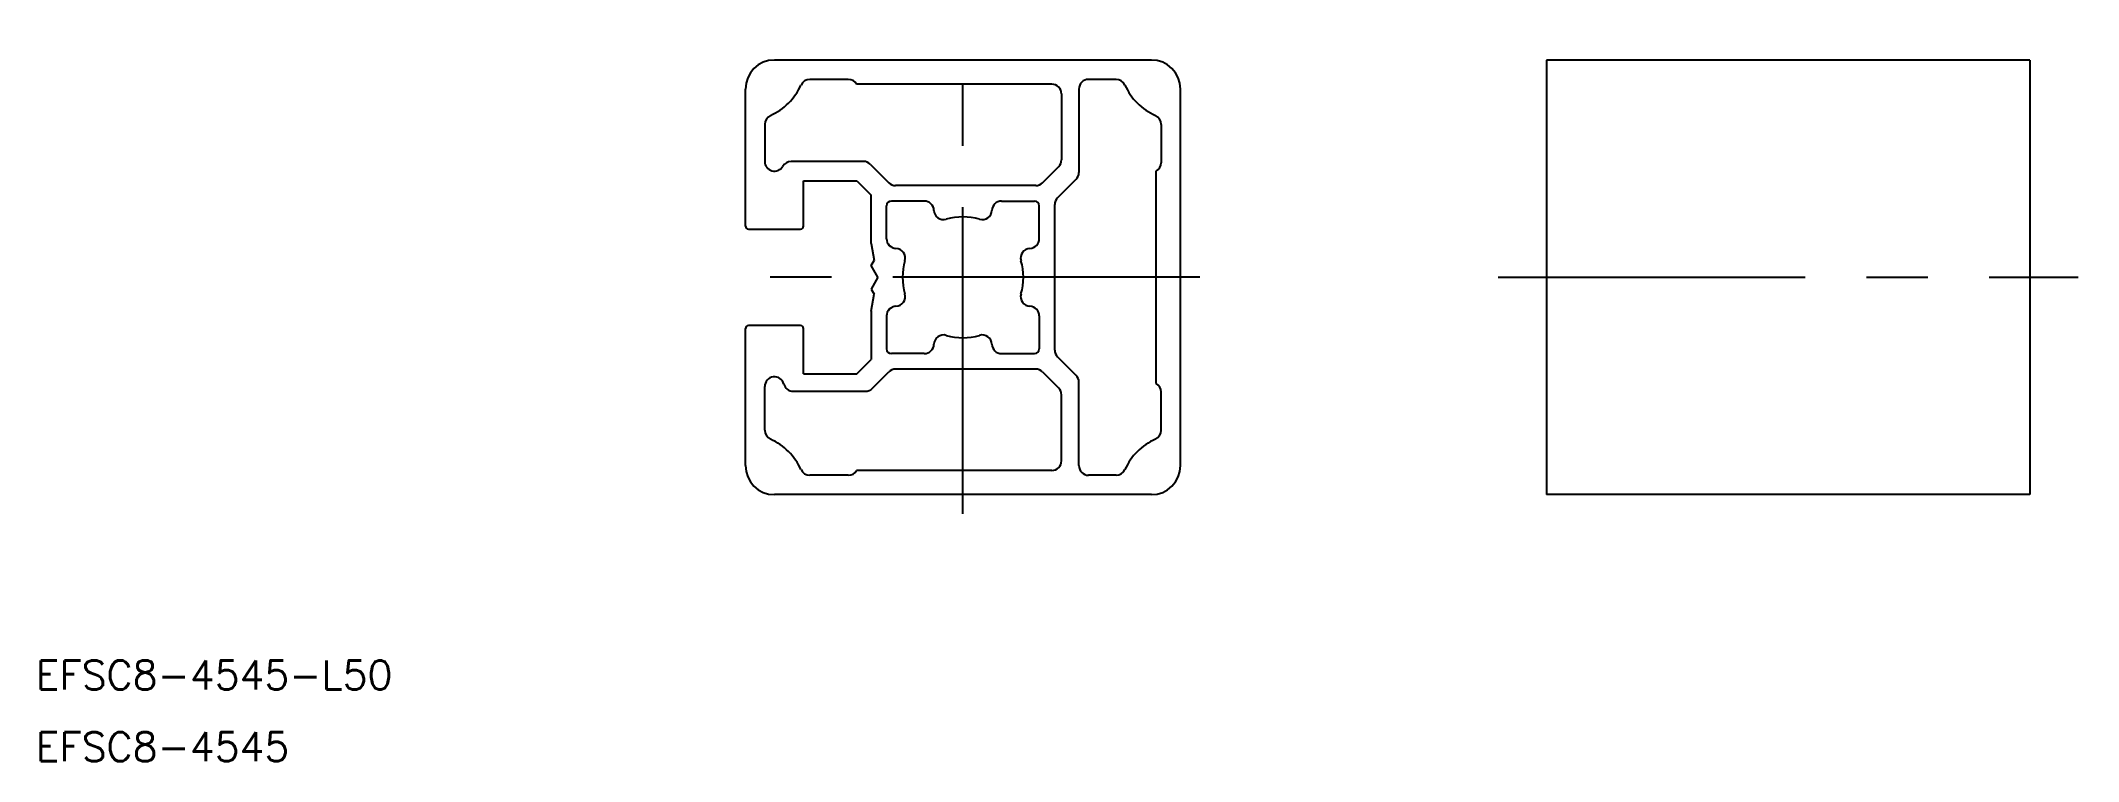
# Model space of a CAD drawing. Extents: x -95 to 115, y -50 to 24.
import ezdxf

# ---------------------------------------------------------------- set-up
doc = ezdxf.new("R2010")
doc.units = 0
doc.linetypes.add('CENTER', pattern=[50.8, 31.75, -6.35, 6.35, -6.35])
doc.layers.get('0').update_dxf_attribs({"linetype": 'CONTINUOUS'})
doc.layers.add('CENTER', color=1, linetype='CONTINUOUS')
doc.styles.get("Standard").update_dxf_attribs({"font": 'txt.shx', "height": 3, "bigfont": 'bigfont.shx'})

msp = doc.modelspace()

# ---------------------------------------------------------------- linework, layer by layer
at = {"color": 7, "linetype": 'CONTINUOUS'}
for p, q in [((19.5, 22.5), (-19.5, 22.5)), ((110.39, 22.5), (60.39, 22.5)), ((60.39, 22.5), (60.39, -22.5)), ((110.39, 22.5), (110.39, -22.5)), ((-22.5, 5.3), (-22.5, 19.5)), ((-11.87, 20.5), (-15.84, 20.5)), ((9.2, 20), (-11, 20)), ((10.2, 19), (10.2, 12.17)), ((12, 19.5), (12, 10.86)), ((15.84, 20.5), (13, 20.5)), ((22.5, -19.5), (22.5, 19.5)), ((-20.5, 15.84), (-20.5, 12)), ((20.5, 15.84), (20.5, 11.87)), ((-10.29, 12), (-17.77, 12)), ((-9.59, 11.71), (-7.67, 9.79)), ((8.24, 9.79), (9.91, 11.46)), ((20, -11), (20, 11)), ((-16.5, 5.3), (-16.5, 10)), ((-16.5, 10), (-10.99, 10)), ((-10.99, 10), (-9.5, 8.51)), ((-9.5, 3.5), (-9.5, 8.51)), ((7.53, 9.5), (-6.96, 9.5)), ((9.79, 8.24), (11.71, 10.15)), ((-7.9, 4), (-7.9, 7.4)), ((-4, 7.9), (-7.4, 7.9)), ((4, 7.9), (7.4, 7.9)), ((7.9, 4), (7.9, 7.4)), ((9.5, -7.53), (9.5, 7.53)), ((-22.2, 5), (-16.8, 5)), ((-9.5, 3.5), (-9.19, 1.75)), ((-9.5, 1.21), (-9.19, 1.75)), ((-8.8, 0), (-9.5, 1.21)), ((-8.8, 0), (-9.5, -1.21)), ((-8.8, 0), (-9.5, -1.21)), ((-9.5, -1.21), (-9.19, -1.75)), ((-9.5, -3.5), (-9.19, -1.75)), ((-9.5, -3.5), (-9.5, -8.51)), ((-7.9, -4), (-7.9, -7.4)), ((7.9, -4), (7.9, -7.4)), ((-22.5, -19.5), (-22.5, -5.3)), ((-16.8, -5), (-22.2, -5)), ((-16.5, -10), (-16.5, -5.3)), ((-4, -7.9), (-7.4, -7.9)), ((4, -7.9), (7.4, -7.9)), ((9.79, -8.24), (11.71, -10.15)), ((-16.5, -10), (-10.99, -10)), ((-10.99, -10), (-9.5, -8.51)), ((-9.39, -11.51), (-7.67, -9.79)), ((7.53, -9.5), (-6.96, -9.5)), ((8.24, -9.79), (9.91, -11.46)), ((-20.5, -15.84), (-20.5, -11.3)), ((-17.56, -11.8), (-10.09, -11.8)), ((10.2, -19), (10.2, -12.17)), ((12, -19.5), (12, -10.86)), ((20.5, -15.84), (20.5, -11.87)), ((-11.87, -20.5), (-15.84, -20.5)), ((9.2, -20), (-11, -20)), ((15.84, -20.5), (13, -20.5)), ((19.5, -22.5), (-19.5, -22.5)), ((110.39, -22.5), (60.39, -22.5))]:
    msp.add_line(p, q, dxfattribs=at)
for centre, radius, start, end in [((-19.5, 19.5), 3, 90, 180), ((19.5, 19.5), 3, 0, 90), ((-22.5, 22.5), 6.3, 294.2651, 335.7349), ((-15.84, 19.5), 1, 90, 155.7349), ((-11.87, 19.5), 1, 30, 90), ((9.2, 19), 1, 360, 90), ((13, 19.5), 1, 90, 180), ((15.84, 19.5), 1, 24.2651, 90), ((22.5, 22.5), 6.3, 204.2651, 245.7349), ((-19.5, 15.84), 1, 114.2651, 180), ((19.5, 15.84), 1, 0, 65.7349), ((-19.5, 12), 1, 180.0002, 329.9999), ((-17.77, 11), 1, 90, 149.9999), ((-10.29, 11), 1, 45, 90), ((9.2, 12.17), 1, 315, 0), ((11, 10.86), 1, 315, 0), ((19.5, 11.87), 1, 300, 0), ((-6.96, 10.5), 1, 225, 270), ((7.53, 10.5), 1, 270, 315), ((-7.4, 7.4), 0.5, 90, 180), ((-4, 6.9), 1, 1.9675, 90), ((-2, 6.97), 1, 181.9675, 286.0134), ((2, 6.97), 1, 253.9866, 358.0325), ((4, 6.9), 1, 90, 178.0325), ((7.4, 7.4), 0.5, 0, 90), ((10.5, 7.53), 1, 135, 180), ((-22.2, 5.3), 0.3, 180, 270), ((-16.8, 5.3), 0.3, 270, 360), ((0, 0), 6.25, 73.9866, 106.0134), ((-6.9, 4), 1, 180, 268.0325), ((-6.97, 2), 1, 343.9866, 88.0325), ((6.97, 2), 1, 91.9675, 196.0134), ((6.9, 4), 1, 271.9675, 0), ((0, 0), 6.25, 163.9866, 196.0134), ((0, 0), 1, 90, 90), ((0, 0), 1, 90, 90), ((0, 0), 6.25, 343.9866, 16.0134), ((-6.97, -2), 1, 271.9675, 16.0134), ((6.97, -2), 1, 163.9866, 268.0325), ((-6.9, -4), 1, 91.9675, 180), ((6.9, -4), 1, 0, 88.0325), ((-22.2, -5.3), 0.3, 90, 180), ((-16.8, -5.3), 0.3, 360, 90), ((-2, -6.97), 1, 73.9866, 178.0325), ((0, 0), 6.25, 253.9866, 286.0134), ((2, -6.97), 1, 1.9675, 106.0134), ((-7.4, -7.4), 0.5, 180, 270), ((-4, -6.9), 1, 270, 358.0325), ((4, -6.9), 1, 181.9675, 270), ((7.4, -7.4), 0.5, 270, 0), ((10.5, -7.53), 1, 180, 225), ((-19.5, -11.3), 1, 14.4775, 180), ((-6.96, -10.5), 1, 90, 135), ((7.53, -10.5), 1, 45, 90), ((11, -10.86), 1, 0, 45), ((-17.56, -10.8), 1, 194.4775, 270), ((-10.09, -10.8), 1, 270, 315), ((9.2, -12.17), 1, 0, 45), ((19.5, -11.87), 1, 0, 60), ((-19.5, -15.84), 1, 180, 245.7349), ((-22.5, -22.5), 6.3, 24.2651, 65.7349), ((22.5, -22.5), 6.3, 114.2651, 155.7349), ((19.5, -15.84), 1, 294.2651, 0), ((-19.5, -19.5), 3, 180, 270), ((-15.84, -19.5), 1, 204.2651, 270), ((-11.87, -19.5), 1, 270, 330), ((9.2, -19), 1, 270, 0), ((13, -19.5), 1, 180, 270), ((15.84, -19.5), 1, 270, 335.7349), ((19.5, -19.5), 3, 270, 360)]:
    msp.add_arc(centre, radius, start, end, dxfattribs=at)
at = {"layer": 'CENTER', "color": 1, "linetype": 'CENTER'}
for p, q in [((0, -24.5), (0, 24.5)), ((24.5, 0), (-24.5, 0)), ((55.39, 0), (115.39, 0))]:
    msp.add_line(p, q, dxfattribs=at)

# ---------------------------------------------------------------- texts
at = {"color": 7, "linetype": 'CONTINUOUS'}
for s, p in [('EFSC8-4545-L50', (-95.93, -42.67)), ('EFSC8-4545', (-95.93, -50.11))]:
    msp.add_text(s, height=3, dxfattribs=at).set_placement(p)

doc.saveas('drawing.dxf')
